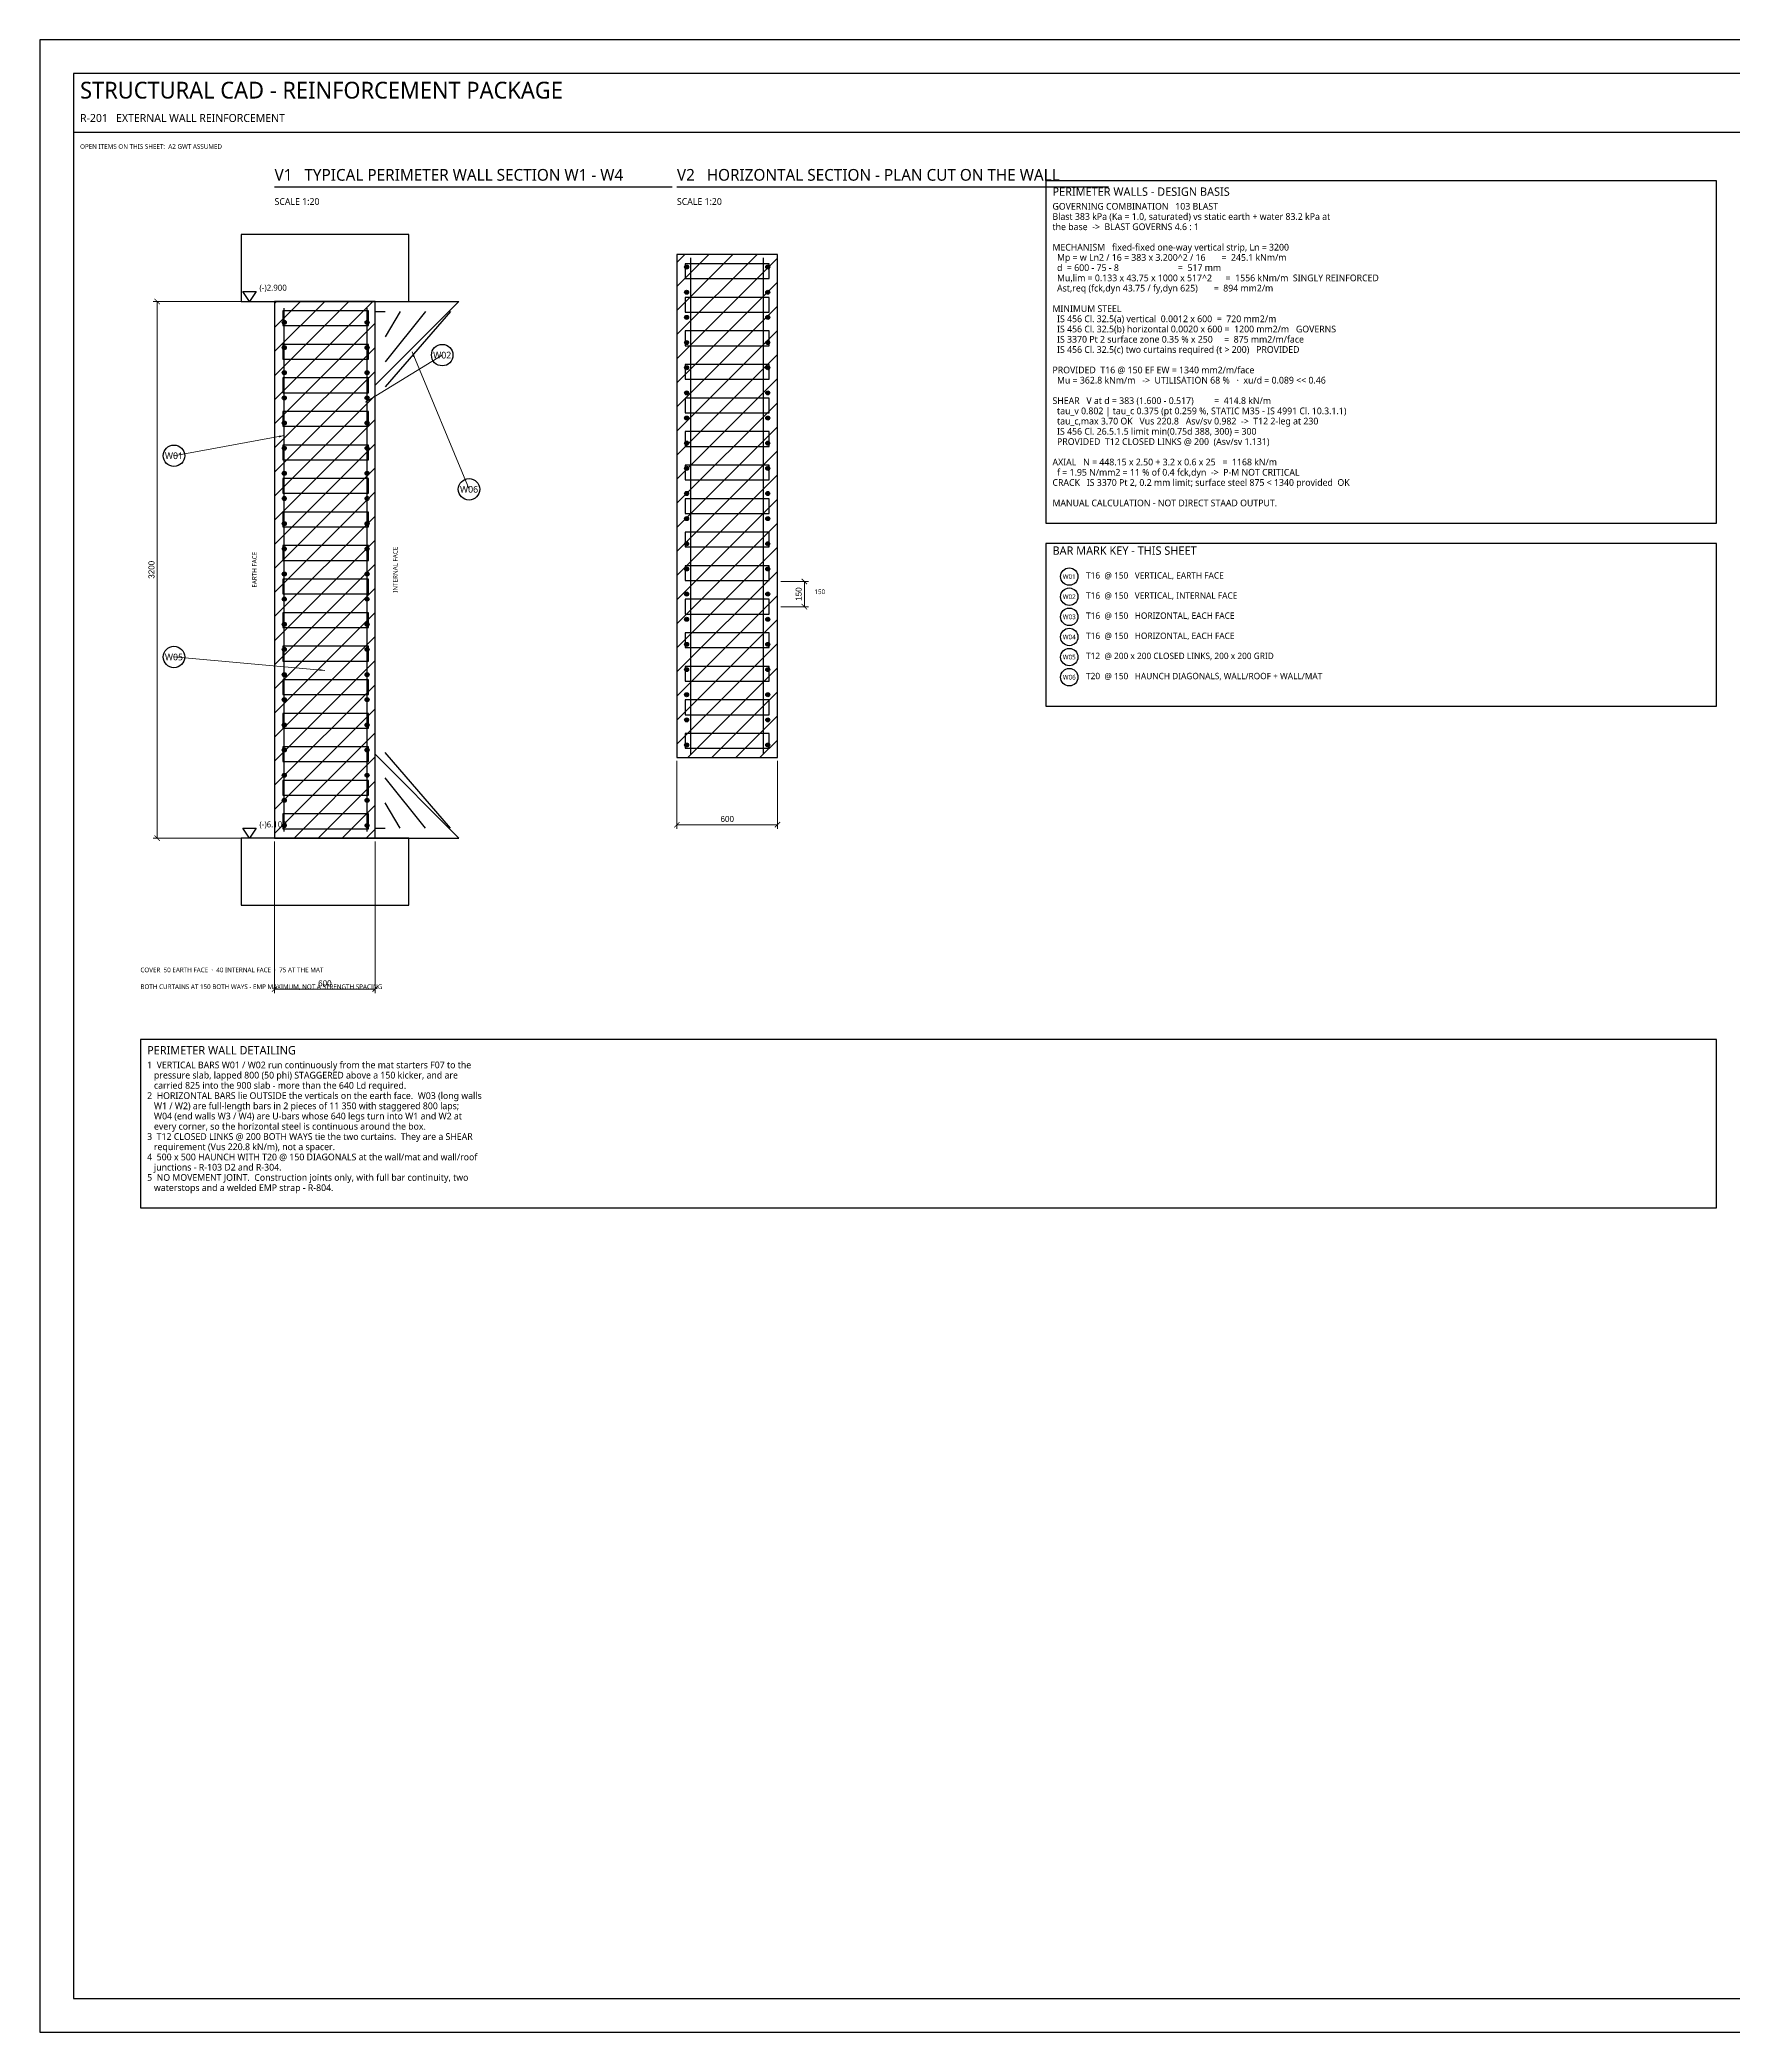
# Model space of a CAD drawing. Header units: millimetres. Extents: x 0 to 841, y 0 to 594.
# Drawn here: x 0 to 505, y 0 to 594 of the extents above; entities that cross this region are included whole.
import ezdxf
from ezdxf.enums import TextEntityAlignment as Align

# ---------------------------------------------------------------- set-up
doc = ezdxf.new("R2010")
doc.units = ezdxf.units.MM
for name, color, linetype in [('S-BLAST', 1, 'Continuous'), ('S-CALLOUT', 2, 'Continuous'), ('S-CONCRETE', 7, 'Continuous'), ('S-CONCRETE-THIN', 7, 'Continuous'), ('S-DIM', 4, 'Continuous'), ('S-HATCH', 8, 'Continuous'), ('S-LEVEL', 4, 'Continuous'), ('S-NOTE', 7, 'Continuous'), ('S-REBAR-MAIN', 1, 'Continuous'), ('S-REBAR-SEC', 4, 'Continuous'), ('S-REBAR-STIRRUP', 6, 'Continuous'), ('S-TEXT', 7, 'Continuous'), ('S-TITLE', 7, 'Continuous')]:
    doc.layers.add(name, color=color, linetype=linetype)
doc.styles.add('OpenSans', font='OpenSans-Regular.ttf')
doc.dimstyles.new('SC-DIM', dxfattribs={"dimtxt": 1.8, "dimasz": 1.6, "dimexe": 1.2, "dimexo": 1, "dimgap": 0.8, "dimtad": 1, "dimdec": 0, "dimblk": 'ARCHTICK', "dimcen": 2.5, "dimclrd": 4, "dimclre": 4, "dimclrt": 4, "dimazin": 3, "dimtfac": 1, "dimtmove": 0, "dimatfit": 3, "dimlwd": 13, "dimlwe": 13})

# ---------------------------------------------------------------- blocks, each defined once
blk = doc.blocks.new('_ARCHTICK')
at = {"color": 0, "linetype": 'BYBLOCK', "const_width": 0.15}
blk.add_lwpolyline([(-0.5, -0.5), (0.5, 0.5)], dxfattribs=at)
blk = doc.blocks.new('LEVELMK')
at = {"layer": 'S-LEVEL'}
blk.add_lwpolyline([(0, 0), (-2, 3), (2, 3), (0, 0)], close=True, dxfattribs=at)
blk = doc.blocks.new('BARMARK')
at = {"layer": 'S-CALLOUT'}
blk.add_circle((0, 0), 3.2, dxfattribs=at)

msp = doc.modelspace()

# ---------------------------------------------------------------- hatches: boundary and pattern name
at = {"layer": 'S-HATCH'}
h = msp.add_hatch(dxfattribs=at)
h.set_pattern_fill('ANSI31', scale=1.6)
h.paths.add_polyline_path([(190, 380), (220, 380), (220, 530), (190, 530)])
h = msp.add_hatch(dxfattribs=at)
h.set_pattern_fill('ANSI31', scale=1.6)
h.paths.add_polyline_path([(70, 356), (100, 356), (100, 516), (70, 516)])
at = {"layer": 'S-REBAR-MAIN'}
for points in [[(193.5, 526.25), (193.454, 526.48), (193.324, 526.674), (193.13, 526.804), (192.9, 526.85), (192.67, 526.804), (192.476, 526.674), (192.346, 526.48), (192.3, 526.25), (192.346, 526.02), (192.476, 525.826), (192.67, 525.696), (192.9, 525.65), (193.13, 525.696), (193.324, 525.826), (193.454, 526.02)], [(217.7, 526.25), (217.654, 526.48), (217.524, 526.674), (217.33, 526.804), (217.1, 526.85), (216.87, 526.804), (216.676, 526.674), (216.546, 526.48), (216.5, 526.25), (216.546, 526.02), (216.676, 525.826), (216.87, 525.696), (217.1, 525.65), (217.33, 525.696), (217.524, 525.826), (217.654, 526.02)], [(193.5, 518.75), (193.454, 518.98), (193.324, 519.174), (193.13, 519.304), (192.9, 519.35), (192.67, 519.304), (192.476, 519.174), (192.346, 518.98), (192.3, 518.75), (192.346, 518.52), (192.476, 518.326), (192.67, 518.196), (192.9, 518.15), (193.13, 518.196), (193.324, 518.326), (193.454, 518.52)], [(217.7, 518.75), (217.654, 518.98), (217.524, 519.174), (217.33, 519.304), (217.1, 519.35), (216.87, 519.304), (216.676, 519.174), (216.546, 518.98), (216.5, 518.75), (216.546, 518.52), (216.676, 518.326), (216.87, 518.196), (217.1, 518.15), (217.33, 518.196), (217.524, 518.326), (217.654, 518.52)], [(193.5, 511.25), (193.454, 511.48), (193.324, 511.674), (193.13, 511.804), (192.9, 511.85), (192.67, 511.804), (192.476, 511.674), (192.346, 511.48), (192.3, 511.25), (192.346, 511.02), (192.476, 510.826), (192.67, 510.696), (192.9, 510.65), (193.13, 510.696), (193.324, 510.826), (193.454, 511.02)], [(217.7, 511.25), (217.654, 511.48), (217.524, 511.674), (217.33, 511.804), (217.1, 511.85), (216.87, 511.804), (216.676, 511.674), (216.546, 511.48), (216.5, 511.25), (216.546, 511.02), (216.676, 510.826), (216.87, 510.696), (217.1, 510.65), (217.33, 510.696), (217.524, 510.826), (217.654, 511.02)], [(73.5, 509.75), (73.454, 509.98), (73.324, 510.174), (73.13, 510.304), (72.9, 510.35), (72.67, 510.304), (72.476, 510.174), (72.346, 509.98), (72.3, 509.75), (72.346, 509.52), (72.476, 509.326), (72.67, 509.196), (72.9, 509.15), (73.13, 509.196), (73.324, 509.326), (73.454, 509.52)], [(98.2, 509.75), (98.154, 509.98), (98.024, 510.174), (97.83, 510.304), (97.6, 510.35), (97.37, 510.304), (97.176, 510.174), (97.046, 509.98), (97, 509.75), (97.046, 509.52), (97.176, 509.326), (97.37, 509.196), (97.6, 509.15), (97.83, 509.196), (98.024, 509.326), (98.154, 509.52)], [(73.5, 502.25), (73.454, 502.48), (73.324, 502.674), (73.13, 502.804), (72.9, 502.85), (72.67, 502.804), (72.476, 502.674), (72.346, 502.48), (72.3, 502.25), (72.346, 502.02), (72.476, 501.826), (72.67, 501.696), (72.9, 501.65), (73.13, 501.696), (73.324, 501.826), (73.454, 502.02)], [(98.2, 502.25), (98.154, 502.48), (98.024, 502.674), (97.83, 502.804), (97.6, 502.85), (97.37, 502.804), (97.176, 502.674), (97.046, 502.48), (97, 502.25), (97.046, 502.02), (97.176, 501.826), (97.37, 501.696), (97.6, 501.65), (97.83, 501.696), (98.024, 501.826), (98.154, 502.02)], [(193.5, 503.75), (193.454, 503.98), (193.324, 504.174), (193.13, 504.304), (192.9, 504.35), (192.67, 504.304), (192.476, 504.174), (192.346, 503.98), (192.3, 503.75), (192.346, 503.52), (192.476, 503.326), (192.67, 503.196), (192.9, 503.15), (193.13, 503.196), (193.324, 503.326), (193.454, 503.52)], [(217.7, 503.75), (217.654, 503.98), (217.524, 504.174), (217.33, 504.304), (217.1, 504.35), (216.87, 504.304), (216.676, 504.174), (216.546, 503.98), (216.5, 503.75), (216.546, 503.52), (216.676, 503.326), (216.87, 503.196), (217.1, 503.15), (217.33, 503.196), (217.524, 503.326), (217.654, 503.52)], [(73.5, 494.75), (73.454, 494.98), (73.324, 495.174), (73.13, 495.304), (72.9, 495.35), (72.67, 495.304), (72.476, 495.174), (72.346, 494.98), (72.3, 494.75), (72.346, 494.52), (72.476, 494.326), (72.67, 494.196), (72.9, 494.15), (73.13, 494.196), (73.324, 494.326), (73.454, 494.52)], [(98.2, 494.75), (98.154, 494.98), (98.024, 495.174), (97.83, 495.304), (97.6, 495.35), (97.37, 495.304), (97.176, 495.174), (97.046, 494.98), (97, 494.75), (97.046, 494.52), (97.176, 494.326), (97.37, 494.196), (97.6, 494.15), (97.83, 494.196), (98.024, 494.326), (98.154, 494.52)], [(193.5, 496.25), (193.454, 496.48), (193.324, 496.674), (193.13, 496.804), (192.9, 496.85), (192.67, 496.804), (192.476, 496.674), (192.346, 496.48), (192.3, 496.25), (192.346, 496.02), (192.476, 495.826), (192.67, 495.696), (192.9, 495.65), (193.13, 495.696), (193.324, 495.826), (193.454, 496.02)], [(217.7, 496.25), (217.654, 496.48), (217.524, 496.674), (217.33, 496.804), (217.1, 496.85), (216.87, 496.804), (216.676, 496.674), (216.546, 496.48), (216.5, 496.25), (216.546, 496.02), (216.676, 495.826), (216.87, 495.696), (217.1, 495.65), (217.33, 495.696), (217.524, 495.826), (217.654, 496.02)], [(73.5, 487.25), (73.454, 487.48), (73.324, 487.674), (73.13, 487.804), (72.9, 487.85), (72.67, 487.804), (72.476, 487.674), (72.346, 487.48), (72.3, 487.25), (72.346, 487.02), (72.476, 486.826), (72.67, 486.696), (72.9, 486.65), (73.13, 486.696), (73.324, 486.826), (73.454, 487.02)], [(98.2, 487.25), (98.154, 487.48), (98.024, 487.674), (97.83, 487.804), (97.6, 487.85), (97.37, 487.804), (97.176, 487.674), (97.046, 487.48), (97, 487.25), (97.046, 487.02), (97.176, 486.826), (97.37, 486.696), (97.6, 486.65), (97.83, 486.696), (98.024, 486.826), (98.154, 487.02)], [(193.5, 488.75), (193.454, 488.98), (193.324, 489.174), (193.13, 489.304), (192.9, 489.35), (192.67, 489.304), (192.476, 489.174), (192.346, 488.98), (192.3, 488.75), (192.346, 488.52), (192.476, 488.326), (192.67, 488.196), (192.9, 488.15), (193.13, 488.196), (193.324, 488.326), (193.454, 488.52)], [(217.7, 488.75), (217.654, 488.98), (217.524, 489.174), (217.33, 489.304), (217.1, 489.35), (216.87, 489.304), (216.676, 489.174), (216.546, 488.98), (216.5, 488.75), (216.546, 488.52), (216.676, 488.326), (216.87, 488.196), (217.1, 488.15), (217.33, 488.196), (217.524, 488.326), (217.654, 488.52)], [(193.5, 481.25), (193.454, 481.48), (193.324, 481.674), (193.13, 481.804), (192.9, 481.85), (192.67, 481.804), (192.476, 481.674), (192.346, 481.48), (192.3, 481.25), (192.346, 481.02), (192.476, 480.826), (192.67, 480.696), (192.9, 480.65), (193.13, 480.696), (193.324, 480.826), (193.454, 481.02)], [(217.7, 481.25), (217.654, 481.48), (217.524, 481.674), (217.33, 481.804), (217.1, 481.85), (216.87, 481.804), (216.676, 481.674), (216.546, 481.48), (216.5, 481.25), (216.546, 481.02), (216.676, 480.826), (216.87, 480.696), (217.1, 480.65), (217.33, 480.696), (217.524, 480.826), (217.654, 481.02)], [(73.5, 479.75), (73.454, 479.98), (73.324, 480.174), (73.13, 480.304), (72.9, 480.35), (72.67, 480.304), (72.476, 480.174), (72.346, 479.98), (72.3, 479.75), (72.346, 479.52), (72.476, 479.326), (72.67, 479.196), (72.9, 479.15), (73.13, 479.196), (73.324, 479.326), (73.454, 479.52)], [(98.2, 479.75), (98.154, 479.98), (98.024, 480.174), (97.83, 480.304), (97.6, 480.35), (97.37, 480.304), (97.176, 480.174), (97.046, 479.98), (97, 479.75), (97.046, 479.52), (97.176, 479.326), (97.37, 479.196), (97.6, 479.15), (97.83, 479.196), (98.024, 479.326), (98.154, 479.52)], [(73.5, 472.25), (73.454, 472.48), (73.324, 472.674), (73.13, 472.804), (72.9, 472.85), (72.67, 472.804), (72.476, 472.674), (72.346, 472.48), (72.3, 472.25), (72.346, 472.02), (72.476, 471.826), (72.67, 471.696), (72.9, 471.65), (73.13, 471.696), (73.324, 471.826), (73.454, 472.02)], [(98.2, 472.25), (98.154, 472.48), (98.024, 472.674), (97.83, 472.804), (97.6, 472.85), (97.37, 472.804), (97.176, 472.674), (97.046, 472.48), (97, 472.25), (97.046, 472.02), (97.176, 471.826), (97.37, 471.696), (97.6, 471.65), (97.83, 471.696), (98.024, 471.826), (98.154, 472.02)], [(193.5, 473.75), (193.454, 473.98), (193.324, 474.174), (193.13, 474.304), (192.9, 474.35), (192.67, 474.304), (192.476, 474.174), (192.346, 473.98), (192.3, 473.75), (192.346, 473.52), (192.476, 473.326), (192.67, 473.196), (192.9, 473.15), (193.13, 473.196), (193.324, 473.326), (193.454, 473.52)], [(217.7, 473.75), (217.654, 473.98), (217.524, 474.174), (217.33, 474.304), (217.1, 474.35), (216.87, 474.304), (216.676, 474.174), (216.546, 473.98), (216.5, 473.75), (216.546, 473.52), (216.676, 473.326), (216.87, 473.196), (217.1, 473.15), (217.33, 473.196), (217.524, 473.326), (217.654, 473.52)], [(73.5, 464.75), (73.454, 464.98), (73.324, 465.174), (73.13, 465.304), (72.9, 465.35), (72.67, 465.304), (72.476, 465.174), (72.346, 464.98), (72.3, 464.75), (72.346, 464.52), (72.476, 464.326), (72.67, 464.196), (72.9, 464.15), (73.13, 464.196), (73.324, 464.326), (73.454, 464.52)], [(98.2, 464.75), (98.154, 464.98), (98.024, 465.174), (97.83, 465.304), (97.6, 465.35), (97.37, 465.304), (97.176, 465.174), (97.046, 464.98), (97, 464.75), (97.046, 464.52), (97.176, 464.326), (97.37, 464.196), (97.6, 464.15), (97.83, 464.196), (98.024, 464.326), (98.154, 464.52)], [(193.5, 466.25), (193.454, 466.48), (193.324, 466.674), (193.13, 466.804), (192.9, 466.85), (192.67, 466.804), (192.476, 466.674), (192.346, 466.48), (192.3, 466.25), (192.346, 466.02), (192.476, 465.826), (192.67, 465.696), (192.9, 465.65), (193.13, 465.696), (193.324, 465.826), (193.454, 466.02)], [(217.7, 466.25), (217.654, 466.48), (217.524, 466.674), (217.33, 466.804), (217.1, 466.85), (216.87, 466.804), (216.676, 466.674), (216.546, 466.48), (216.5, 466.25), (216.546, 466.02), (216.676, 465.826), (216.87, 465.696), (217.1, 465.65), (217.33, 465.696), (217.524, 465.826), (217.654, 466.02)], [(73.5, 457.25), (73.454, 457.48), (73.324, 457.674), (73.13, 457.804), (72.9, 457.85), (72.67, 457.804), (72.476, 457.674), (72.346, 457.48), (72.3, 457.25), (72.346, 457.02), (72.476, 456.826), (72.67, 456.696), (72.9, 456.65), (73.13, 456.696), (73.324, 456.826), (73.454, 457.02)], [(98.2, 457.25), (98.154, 457.48), (98.024, 457.674), (97.83, 457.804), (97.6, 457.85), (97.37, 457.804), (97.176, 457.674), (97.046, 457.48), (97, 457.25), (97.046, 457.02), (97.176, 456.826), (97.37, 456.696), (97.6, 456.65), (97.83, 456.696), (98.024, 456.826), (98.154, 457.02)], [(193.5, 458.75), (193.454, 458.98), (193.324, 459.174), (193.13, 459.304), (192.9, 459.35), (192.67, 459.304), (192.476, 459.174), (192.346, 458.98), (192.3, 458.75), (192.346, 458.52), (192.476, 458.326), (192.67, 458.196), (192.9, 458.15), (193.13, 458.196), (193.324, 458.326), (193.454, 458.52)], [(217.7, 458.75), (217.654, 458.98), (217.524, 459.174), (217.33, 459.304), (217.1, 459.35), (216.87, 459.304), (216.676, 459.174), (216.546, 458.98), (216.5, 458.75), (216.546, 458.52), (216.676, 458.326), (216.87, 458.196), (217.1, 458.15), (217.33, 458.196), (217.524, 458.326), (217.654, 458.52)], [(193.5, 451.25), (193.454, 451.48), (193.324, 451.674), (193.13, 451.804), (192.9, 451.85), (192.67, 451.804), (192.476, 451.674), (192.346, 451.48), (192.3, 451.25), (192.346, 451.02), (192.476, 450.826), (192.67, 450.696), (192.9, 450.65), (193.13, 450.696), (193.324, 450.826), (193.454, 451.02)], [(217.7, 451.25), (217.654, 451.48), (217.524, 451.674), (217.33, 451.804), (217.1, 451.85), (216.87, 451.804), (216.676, 451.674), (216.546, 451.48), (216.5, 451.25), (216.546, 451.02), (216.676, 450.826), (216.87, 450.696), (217.1, 450.65), (217.33, 450.696), (217.524, 450.826), (217.654, 451.02)], [(73.5, 449.75), (73.454, 449.98), (73.324, 450.174), (73.13, 450.304), (72.9, 450.35), (72.67, 450.304), (72.476, 450.174), (72.346, 449.98), (72.3, 449.75), (72.346, 449.52), (72.476, 449.326), (72.67, 449.196), (72.9, 449.15), (73.13, 449.196), (73.324, 449.326), (73.454, 449.52)], [(98.2, 449.75), (98.154, 449.98), (98.024, 450.174), (97.83, 450.304), (97.6, 450.35), (97.37, 450.304), (97.176, 450.174), (97.046, 449.98), (97, 449.75), (97.046, 449.52), (97.176, 449.326), (97.37, 449.196), (97.6, 449.15), (97.83, 449.196), (98.024, 449.326), (98.154, 449.52)], [(73.5, 442.25), (73.454, 442.48), (73.324, 442.674), (73.13, 442.804), (72.9, 442.85), (72.67, 442.804), (72.476, 442.674), (72.346, 442.48), (72.3, 442.25), (72.346, 442.02), (72.476, 441.826), (72.67, 441.696), (72.9, 441.65), (73.13, 441.696), (73.324, 441.826), (73.454, 442.02)], [(98.2, 442.25), (98.154, 442.48), (98.024, 442.674), (97.83, 442.804), (97.6, 442.85), (97.37, 442.804), (97.176, 442.674), (97.046, 442.48), (97, 442.25), (97.046, 442.02), (97.176, 441.826), (97.37, 441.696), (97.6, 441.65), (97.83, 441.696), (98.024, 441.826), (98.154, 442.02)], [(193.5, 443.75), (193.454, 443.98), (193.324, 444.174), (193.13, 444.304), (192.9, 444.35), (192.67, 444.304), (192.476, 444.174), (192.346, 443.98), (192.3, 443.75), (192.346, 443.52), (192.476, 443.326), (192.67, 443.196), (192.9, 443.15), (193.13, 443.196), (193.324, 443.326), (193.454, 443.52)], [(217.7, 443.75), (217.654, 443.98), (217.524, 444.174), (217.33, 444.304), (217.1, 444.35), (216.87, 444.304), (216.676, 444.174), (216.546, 443.98), (216.5, 443.75), (216.546, 443.52), (216.676, 443.326), (216.87, 443.196), (217.1, 443.15), (217.33, 443.196), (217.524, 443.326), (217.654, 443.52)], [(73.5, 434.75), (73.454, 434.98), (73.324, 435.174), (73.13, 435.304), (72.9, 435.35), (72.67, 435.304), (72.476, 435.174), (72.346, 434.98), (72.3, 434.75), (72.346, 434.52), (72.476, 434.326), (72.67, 434.196), (72.9, 434.15), (73.13, 434.196), (73.324, 434.326), (73.454, 434.52)], [(98.2, 434.75), (98.154, 434.98), (98.024, 435.174), (97.83, 435.304), (97.6, 435.35), (97.37, 435.304), (97.176, 435.174), (97.046, 434.98), (97, 434.75), (97.046, 434.52), (97.176, 434.326), (97.37, 434.196), (97.6, 434.15), (97.83, 434.196), (98.024, 434.326), (98.154, 434.52)], [(193.5, 436.25), (193.454, 436.48), (193.324, 436.674), (193.13, 436.804), (192.9, 436.85), (192.67, 436.804), (192.476, 436.674), (192.346, 436.48), (192.3, 436.25), (192.346, 436.02), (192.476, 435.826), (192.67, 435.696), (192.9, 435.65), (193.13, 435.696), (193.324, 435.826), (193.454, 436.02)], [(217.7, 436.25), (217.654, 436.48), (217.524, 436.674), (217.33, 436.804), (217.1, 436.85), (216.87, 436.804), (216.676, 436.674), (216.546, 436.48), (216.5, 436.25), (216.546, 436.02), (216.676, 435.826), (216.87, 435.696), (217.1, 435.65), (217.33, 435.696), (217.524, 435.826), (217.654, 436.02)], [(73.5, 427.25), (73.454, 427.48), (73.324, 427.674), (73.13, 427.804), (72.9, 427.85), (72.67, 427.804), (72.476, 427.674), (72.346, 427.48), (72.3, 427.25), (72.346, 427.02), (72.476, 426.826), (72.67, 426.696), (72.9, 426.65), (73.13, 426.696), (73.324, 426.826), (73.454, 427.02)], [(98.2, 427.25), (98.154, 427.48), (98.024, 427.674), (97.83, 427.804), (97.6, 427.85), (97.37, 427.804), (97.176, 427.674), (97.046, 427.48), (97, 427.25), (97.046, 427.02), (97.176, 426.826), (97.37, 426.696), (97.6, 426.65), (97.83, 426.696), (98.024, 426.826), (98.154, 427.02)], [(193.5, 428.75), (193.454, 428.98), (193.324, 429.174), (193.13, 429.304), (192.9, 429.35), (192.67, 429.304), (192.476, 429.174), (192.346, 428.98), (192.3, 428.75), (192.346, 428.52), (192.476, 428.326), (192.67, 428.196), (192.9, 428.15), (193.13, 428.196), (193.324, 428.326), (193.454, 428.52)], [(217.7, 428.75), (217.654, 428.98), (217.524, 429.174), (217.33, 429.304), (217.1, 429.35), (216.87, 429.304), (216.676, 429.174), (216.546, 428.98), (216.5, 428.75), (216.546, 428.52), (216.676, 428.326), (216.87, 428.196), (217.1, 428.15), (217.33, 428.196), (217.524, 428.326), (217.654, 428.52)], [(193.5, 421.25), (193.454, 421.48), (193.324, 421.674), (193.13, 421.804), (192.9, 421.85), (192.67, 421.804), (192.476, 421.674), (192.346, 421.48), (192.3, 421.25), (192.346, 421.02), (192.476, 420.826), (192.67, 420.696), (192.9, 420.65), (193.13, 420.696), (193.324, 420.826), (193.454, 421.02)], [(217.7, 421.25), (217.654, 421.48), (217.524, 421.674), (217.33, 421.804), (217.1, 421.85), (216.87, 421.804), (216.676, 421.674), (216.546, 421.48), (216.5, 421.25), (216.546, 421.02), (216.676, 420.826), (216.87, 420.696), (217.1, 420.65), (217.33, 420.696), (217.524, 420.826), (217.654, 421.02)], [(73.5, 419.75), (73.454, 419.98), (73.324, 420.174), (73.13, 420.304), (72.9, 420.35), (72.67, 420.304), (72.476, 420.174), (72.346, 419.98), (72.3, 419.75), (72.346, 419.52), (72.476, 419.326), (72.67, 419.196), (72.9, 419.15), (73.13, 419.196), (73.324, 419.326), (73.454, 419.52)], [(98.2, 419.75), (98.154, 419.98), (98.024, 420.174), (97.83, 420.304), (97.6, 420.35), (97.37, 420.304), (97.176, 420.174), (97.046, 419.98), (97, 419.75), (97.046, 419.52), (97.176, 419.326), (97.37, 419.196), (97.6, 419.15), (97.83, 419.196), (98.024, 419.326), (98.154, 419.52)], [(73.5, 412.25), (73.454, 412.48), (73.324, 412.674), (73.13, 412.804), (72.9, 412.85), (72.67, 412.804), (72.476, 412.674), (72.346, 412.48), (72.3, 412.25), (72.346, 412.02), (72.476, 411.826), (72.67, 411.696), (72.9, 411.65), (73.13, 411.696), (73.324, 411.826), (73.454, 412.02)], [(98.2, 412.25), (98.154, 412.48), (98.024, 412.674), (97.83, 412.804), (97.6, 412.85), (97.37, 412.804), (97.176, 412.674), (97.046, 412.48), (97, 412.25), (97.046, 412.02), (97.176, 411.826), (97.37, 411.696), (97.6, 411.65), (97.83, 411.696), (98.024, 411.826), (98.154, 412.02)], [(193.5, 413.75), (193.454, 413.98), (193.324, 414.174), (193.13, 414.304), (192.9, 414.35), (192.67, 414.304), (192.476, 414.174), (192.346, 413.98), (192.3, 413.75), (192.346, 413.52), (192.476, 413.326), (192.67, 413.196), (192.9, 413.15), (193.13, 413.196), (193.324, 413.326), (193.454, 413.52)], [(217.7, 413.75), (217.654, 413.98), (217.524, 414.174), (217.33, 414.304), (217.1, 414.35), (216.87, 414.304), (216.676, 414.174), (216.546, 413.98), (216.5, 413.75), (216.546, 413.52), (216.676, 413.326), (216.87, 413.196), (217.1, 413.15), (217.33, 413.196), (217.524, 413.326), (217.654, 413.52)], [(73.5, 404.75), (73.454, 404.98), (73.324, 405.174), (73.13, 405.304), (72.9, 405.35), (72.67, 405.304), (72.476, 405.174), (72.346, 404.98), (72.3, 404.75), (72.346, 404.52), (72.476, 404.326), (72.67, 404.196), (72.9, 404.15), (73.13, 404.196), (73.324, 404.326), (73.454, 404.52)], [(98.2, 404.75), (98.154, 404.98), (98.024, 405.174), (97.83, 405.304), (97.6, 405.35), (97.37, 405.304), (97.176, 405.174), (97.046, 404.98), (97, 404.75), (97.046, 404.52), (97.176, 404.326), (97.37, 404.196), (97.6, 404.15), (97.83, 404.196), (98.024, 404.326), (98.154, 404.52)], [(193.5, 406.25), (193.454, 406.48), (193.324, 406.674), (193.13, 406.804), (192.9, 406.85), (192.67, 406.804), (192.476, 406.674), (192.346, 406.48), (192.3, 406.25), (192.346, 406.02), (192.476, 405.826), (192.67, 405.696), (192.9, 405.65), (193.13, 405.696), (193.324, 405.826), (193.454, 406.02)], [(217.7, 406.25), (217.654, 406.48), (217.524, 406.674), (217.33, 406.804), (217.1, 406.85), (216.87, 406.804), (216.676, 406.674), (216.546, 406.48), (216.5, 406.25), (216.546, 406.02), (216.676, 405.826), (216.87, 405.696), (217.1, 405.65), (217.33, 405.696), (217.524, 405.826), (217.654, 406.02)], [(193.5, 398.75), (193.454, 398.98), (193.324, 399.174), (193.13, 399.304), (192.9, 399.35), (192.67, 399.304), (192.476, 399.174), (192.346, 398.98), (192.3, 398.75), (192.346, 398.52), (192.476, 398.326), (192.67, 398.196), (192.9, 398.15), (193.13, 398.196), (193.324, 398.326), (193.454, 398.52)], [(217.7, 398.75), (217.654, 398.98), (217.524, 399.174), (217.33, 399.304), (217.1, 399.35), (216.87, 399.304), (216.676, 399.174), (216.546, 398.98), (216.5, 398.75), (216.546, 398.52), (216.676, 398.326), (216.87, 398.196), (217.1, 398.15), (217.33, 398.196), (217.524, 398.326), (217.654, 398.52)], [(73.5, 397.25), (73.454, 397.48), (73.324, 397.674), (73.13, 397.804), (72.9, 397.85), (72.67, 397.804), (72.476, 397.674), (72.346, 397.48), (72.3, 397.25), (72.346, 397.02), (72.476, 396.826), (72.67, 396.696), (72.9, 396.65), (73.13, 396.696), (73.324, 396.826), (73.454, 397.02)], [(98.2, 397.25), (98.154, 397.48), (98.024, 397.674), (97.83, 397.804), (97.6, 397.85), (97.37, 397.804), (97.176, 397.674), (97.046, 397.48), (97, 397.25), (97.046, 397.02), (97.176, 396.826), (97.37, 396.696), (97.6, 396.65), (97.83, 396.696), (98.024, 396.826), (98.154, 397.02)], [(73.5, 389.75), (73.454, 389.98), (73.324, 390.174), (73.13, 390.304), (72.9, 390.35), (72.67, 390.304), (72.476, 390.174), (72.346, 389.98), (72.3, 389.75), (72.346, 389.52), (72.476, 389.326), (72.67, 389.196), (72.9, 389.15), (73.13, 389.196), (73.324, 389.326), (73.454, 389.52)], [(98.2, 389.75), (98.154, 389.98), (98.024, 390.174), (97.83, 390.304), (97.6, 390.35), (97.37, 390.304), (97.176, 390.174), (97.046, 389.98), (97, 389.75), (97.046, 389.52), (97.176, 389.326), (97.37, 389.196), (97.6, 389.15), (97.83, 389.196), (98.024, 389.326), (98.154, 389.52)], [(193.5, 391.25), (193.454, 391.48), (193.324, 391.674), (193.13, 391.804), (192.9, 391.85), (192.67, 391.804), (192.476, 391.674), (192.346, 391.48), (192.3, 391.25), (192.346, 391.02), (192.476, 390.826), (192.67, 390.696), (192.9, 390.65), (193.13, 390.696), (193.324, 390.826), (193.454, 391.02)], [(217.7, 391.25), (217.654, 391.48), (217.524, 391.674), (217.33, 391.804), (217.1, 391.85), (216.87, 391.804), (216.676, 391.674), (216.546, 391.48), (216.5, 391.25), (216.546, 391.02), (216.676, 390.826), (216.87, 390.696), (217.1, 390.65), (217.33, 390.696), (217.524, 390.826), (217.654, 391.02)], [(73.5, 382.25), (73.454, 382.48), (73.324, 382.674), (73.13, 382.804), (72.9, 382.85), (72.67, 382.804), (72.476, 382.674), (72.346, 382.48), (72.3, 382.25), (72.346, 382.02), (72.476, 381.826), (72.67, 381.696), (72.9, 381.65), (73.13, 381.696), (73.324, 381.826), (73.454, 382.02)], [(98.2, 382.25), (98.154, 382.48), (98.024, 382.674), (97.83, 382.804), (97.6, 382.85), (97.37, 382.804), (97.176, 382.674), (97.046, 382.48), (97, 382.25), (97.046, 382.02), (97.176, 381.826), (97.37, 381.696), (97.6, 381.65), (97.83, 381.696), (98.024, 381.826), (98.154, 382.02)], [(193.5, 383.75), (193.454, 383.98), (193.324, 384.174), (193.13, 384.304), (192.9, 384.35), (192.67, 384.304), (192.476, 384.174), (192.346, 383.98), (192.3, 383.75), (192.346, 383.52), (192.476, 383.326), (192.67, 383.196), (192.9, 383.15), (193.13, 383.196), (193.324, 383.326), (193.454, 383.52)], [(217.7, 383.75), (217.654, 383.98), (217.524, 384.174), (217.33, 384.304), (217.1, 384.35), (216.87, 384.304), (216.676, 384.174), (216.546, 383.98), (216.5, 383.75), (216.546, 383.52), (216.676, 383.326), (216.87, 383.196), (217.1, 383.15), (217.33, 383.196), (217.524, 383.326), (217.654, 383.52)], [(73.5, 374.75), (73.454, 374.98), (73.324, 375.174), (73.13, 375.304), (72.9, 375.35), (72.67, 375.304), (72.476, 375.174), (72.346, 374.98), (72.3, 374.75), (72.346, 374.52), (72.476, 374.326), (72.67, 374.196), (72.9, 374.15), (73.13, 374.196), (73.324, 374.326), (73.454, 374.52)], [(98.2, 374.75), (98.154, 374.98), (98.024, 375.174), (97.83, 375.304), (97.6, 375.35), (97.37, 375.304), (97.176, 375.174), (97.046, 374.98), (97, 374.75), (97.046, 374.52), (97.176, 374.326), (97.37, 374.196), (97.6, 374.15), (97.83, 374.196), (98.024, 374.326), (98.154, 374.52)], [(73.5, 367.25), (73.454, 367.48), (73.324, 367.674), (73.13, 367.804), (72.9, 367.85), (72.67, 367.804), (72.476, 367.674), (72.346, 367.48), (72.3, 367.25), (72.346, 367.02), (72.476, 366.826), (72.67, 366.696), (72.9, 366.65), (73.13, 366.696), (73.324, 366.826), (73.454, 367.02)], [(98.2, 367.25), (98.154, 367.48), (98.024, 367.674), (97.83, 367.804), (97.6, 367.85), (97.37, 367.804), (97.176, 367.674), (97.046, 367.48), (97, 367.25), (97.046, 367.02), (97.176, 366.826), (97.37, 366.696), (97.6, 366.65), (97.83, 366.696), (98.024, 366.826), (98.154, 367.02)], [(73.5, 359.75), (73.454, 359.98), (73.324, 360.174), (73.13, 360.304), (72.9, 360.35), (72.67, 360.304), (72.476, 360.174), (72.346, 359.98), (72.3, 359.75), (72.346, 359.52), (72.476, 359.326), (72.67, 359.196), (72.9, 359.15), (73.13, 359.196), (73.324, 359.326), (73.454, 359.52)], [(98.2, 359.75), (98.154, 359.98), (98.024, 360.174), (97.83, 360.304), (97.6, 360.35), (97.37, 360.304), (97.176, 360.174), (97.046, 359.98), (97, 359.75), (97.046, 359.52), (97.176, 359.326), (97.37, 359.196), (97.6, 359.15), (97.83, 359.196), (98.024, 359.326), (98.154, 359.52)]]:
    msp.add_hatch(color=1, dxfattribs=at).paths.add_polyline_path(points)

# ---------------------------------------------------------------- linework, layer by layer
at = {"layer": 'S-CALLOUT'}
for centre in [(307, 433.975), (307, 427.975), (307, 421.975), (307, 415.975), (307, 409.975), (307, 403.975)]:
    msp.add_circle(centre, 2.6, dxfattribs=at)
at = {"layer": 'S-CONCRETE'}
for points in [[(190, 380), (220, 380), (220, 530), (190, 530)], [(70, 356), (100, 356), (100, 516), (70, 516)]]:
    msp.add_lwpolyline(points, close=True, dxfattribs=at)
for points in [[(100, 516), (125, 516), (100, 491)], [(100, 356), (125, 356), (100, 381)]]:
    msp.add_lwpolyline(points, dxfattribs=at)
at = {"layer": 'S-CONCRETE-THIN'}
for points in [[(60, 516), (110, 516), (110, 536), (60, 536)], [(60, 336), (110, 336), (110, 356), (60, 356)]]:
    msp.add_lwpolyline(points, close=True, dxfattribs=at)
at = {"layer": 'S-REBAR-MAIN'}
for p, q in [((194.15, 381), (194.15, 529)), ((215.85, 381), (215.85, 529)), ((72.9, 358), (72.9, 514)), ((97.6, 358), (97.6, 514))]:
    msp.add_line(p, q, dxfattribs=at)
for centre in [(192.9, 526.25), (217.1, 526.25), (192.9, 518.75), (217.1, 518.75), (192.9, 511.25), (217.1, 511.25), (72.9, 509.75), (97.6, 509.75), (72.9, 502.25), (97.6, 502.25), (192.9, 503.75), (217.1, 503.75), (72.9, 494.75), (97.6, 494.75), (192.9, 496.25), (217.1, 496.25), (72.9, 487.25), (97.6, 487.25), (192.9, 488.75), (217.1, 488.75), (192.9, 481.25), (217.1, 481.25), (72.9, 479.75), (97.6, 479.75), (72.9, 472.25), (97.6, 472.25), (192.9, 473.75), (217.1, 473.75), (72.9, 464.75), (97.6, 464.75), (192.9, 466.25), (217.1, 466.25), (72.9, 457.25), (97.6, 457.25), (192.9, 458.75), (217.1, 458.75), (192.9, 451.25), (217.1, 451.25), (72.9, 449.75), (97.6, 449.75), (72.9, 442.25), (97.6, 442.25), (192.9, 443.75), (217.1, 443.75), (72.9, 434.75), (97.6, 434.75), (192.9, 436.25), (217.1, 436.25), (72.9, 427.25), (97.6, 427.25), (192.9, 428.75), (217.1, 428.75), (192.9, 421.25), (217.1, 421.25), (72.9, 419.75), (97.6, 419.75), (72.9, 412.25), (97.6, 412.25), (192.9, 413.75), (217.1, 413.75), (72.9, 404.75), (97.6, 404.75), (192.9, 406.25), (217.1, 406.25), (192.9, 398.75), (217.1, 398.75), (72.9, 397.25), (97.6, 397.25), (72.9, 389.75), (97.6, 389.75), (192.9, 391.25), (217.1, 391.25), (72.9, 382.25), (97.6, 382.25), (192.9, 383.75), (217.1, 383.75), (72.9, 374.75), (97.6, 374.75), (72.9, 367.25), (97.6, 367.25), (72.9, 359.75), (97.6, 359.75)]:
    msp.add_circle(centre, 0.6, dxfattribs=at)
at = {"layer": 'S-REBAR-SEC'}
for p, q in [((100, 513), (103, 513)), ((107.5, 513), (103, 505.5)), ((115, 513), (103, 498)), ((122.5, 513), (103, 490.5)), ((122.5, 359), (103, 381.5)), ((115, 359), (103, 374)), ((107.5, 359), (103, 366.5)), ((100, 359), (103, 359))]:
    msp.add_line(p, q, dxfattribs=at)
at = {"layer": 'S-REBAR-STIRRUP'}
for points in [[(192.5, 522.8), (217.5, 522.8), (217.5, 527.2), (192.5, 527.2)], [(192.5, 512.8), (217.5, 512.8), (217.5, 517.2), (192.5, 517.2)], [(72.5, 508.8), (98, 508.8), (98, 513.2), (72.5, 513.2)], [(192.5, 502.8), (217.5, 502.8), (217.5, 507.2), (192.5, 507.2)], [(72.5, 498.8), (98, 498.8), (98, 503.2), (72.5, 503.2)], [(72.5, 488.8), (98, 488.8), (98, 493.2), (72.5, 493.2)], [(192.5, 492.8), (217.5, 492.8), (217.5, 497.2), (192.5, 497.2)], [(192.5, 482.8), (217.5, 482.8), (217.5, 487.2), (192.5, 487.2)], [(72.5, 478.8), (98, 478.8), (98, 483.2), (72.5, 483.2)], [(192.5, 472.8), (217.5, 472.8), (217.5, 477.2), (192.5, 477.2)], [(72.5, 468.8), (98, 468.8), (98, 473.2), (72.5, 473.2)], [(192.5, 462.8), (217.5, 462.8), (217.5, 467.2), (192.5, 467.2)], [(72.5, 458.8), (98, 458.8), (98, 463.2), (72.5, 463.2)], [(72.5, 448.8), (98, 448.8), (98, 453.2), (72.5, 453.2)], [(192.5, 452.8), (217.5, 452.8), (217.5, 457.2), (192.5, 457.2)], [(192.5, 442.8), (217.5, 442.8), (217.5, 447.2), (192.5, 447.2)], [(72.5, 438.8), (98, 438.8), (98, 443.2), (72.5, 443.2)], [(192.5, 432.8), (217.5, 432.8), (217.5, 437.2), (192.5, 437.2)], [(72.5, 428.8), (98, 428.8), (98, 433.2), (72.5, 433.2)], [(72.5, 418.8), (98, 418.8), (98, 423.2), (72.5, 423.2)], [(192.5, 422.8), (217.5, 422.8), (217.5, 427.2), (192.5, 427.2)], [(192.5, 412.8), (217.5, 412.8), (217.5, 417.2), (192.5, 417.2)], [(72.5, 408.8), (98, 408.8), (98, 413.2), (72.5, 413.2)], [(192.5, 402.8), (217.5, 402.8), (217.5, 407.2), (192.5, 407.2)], [(72.5, 398.8), (98, 398.8), (98, 403.2), (72.5, 403.2)], [(72.5, 388.8), (98, 388.8), (98, 393.2), (72.5, 393.2)], [(192.5, 392.8), (217.5, 392.8), (217.5, 397.2), (192.5, 397.2)], [(192.5, 382.8), (217.5, 382.8), (217.5, 387.2), (192.5, 387.2)], [(72.5, 378.8), (98, 378.8), (98, 383.2), (72.5, 383.2)], [(72.5, 368.8), (98, 368.8), (98, 373.2), (72.5, 373.2)], [(72.5, 358.8), (98, 358.8), (98, 363.2), (72.5, 363.2)]]:
    msp.add_lwpolyline(points, close=True, dxfattribs=at)
at = {"layer": 'S-TITLE'}
for p, q in [((10, 566.5), (831, 566.5)), ((70, 550.2), (188.59, 550.2)), ((190, 550.2), (318.75, 550.2))]:
    msp.add_line(p, q, dxfattribs=at)
for points in [[(0, 0), (841, 0), (841, 594), (0, 594)], [(10, 10), (831, 10), (831, 584), (10, 584)], [(300, 449.875), (500, 449.875), (500, 552), (300, 552)], [(300, 395.375), (500, 395.375), (500, 443.875), (300, 443.875)], [(30, 245.725), (500, 245.725), (500, 296), (30, 296)]]:
    msp.add_lwpolyline(points, close=True, dxfattribs=at)

# ---------------------------------------------------------------- block references
at = {"layer": 'S-CALLOUT'}
for p in [(120, 500), (40, 470), (128, 460), (40, 410)]:
    msp.add_blockref('BARMARK', p, dxfattribs=at)
at = {"layer": 'S-LEVEL'}
for p in [(62.5, 516), (62.5, 356)]:
    msp.add_blockref('LEVELMK', p, dxfattribs=at)

# ---------------------------------------------------------------- texts
at = {"layer": 'S-BLAST', "style": 'OpenSans'}
for s, p in [('OPEN ITEMS ON THIS SHEET:  A2 GWT ASSUMED', (12, 561.5)), ('BOTH CURTAINS AT 150 BOTH WAYS - EMP MAXIMUM, NOT A STRENGTH SPACING', (30, 311))]:
    msp.add_text(s, height=1.4, dxfattribs=at).set_placement(p)
at = {"layer": 'S-CALLOUT', "style": 'OpenSans'}
for s, height, p in [('W02', 2, (120, 500)), ('W01', 2, (40, 470)), ('W06', 2, (128, 460)), ('W01', 1.4, (307, 433.975)), ('W02', 1.4, (307, 427.975)), ('W03', 1.4, (307, 421.975)), ('W04', 1.4, (307, 415.975)), ('W05', 2, (40, 410)), ('W05', 1.4, (307, 409.975)), ('W06', 1.4, (307, 403.975))]:
    msp.add_text(s, height=height, dxfattribs=at).set_placement(p, align=Align.MIDDLE_CENTER)
at = {"layer": 'S-LEVEL', "style": 'OpenSans'}
for s, p in [('(-)2.900', (65.5, 519.2)), ('(-)6.100', (65.5, 359.2))]:
    msp.add_text(s, height=1.8, dxfattribs=at).set_placement(p)
at = {"layer": 'S-NOTE', "style": 'OpenSans'}
for s, height, p in [('GOVERNING COMBINATION   103 BLAST', 2, (302, 543.375)), ('Blast 383 kPa (Ka = 1.0, saturated) vs static earth + water 83.2 kPa at', 2, (302, 540.325)), ('the base  ->  BLAST GOVERNS 4.6 : 1', 2, (302, 537.275)), ('MECHANISM   fixed-fixed one-way vertical strip, Ln = 3200', 2, (302, 531.175)), ('  Mp = w Ln2 / 16 = 383 x 3.200^2 / 16       =  245.1 kNm/m', 2, (302, 528.125)), ('  d  = 600 - 75 - 8                          =  517 mm', 2, (302, 525.075)), ('  Mu,lim = 0.133 x 43.75 x 1000 x 517^2      =  1556 kNm/m  SINGLY REINFORCED', 2, (302, 522.025)), ('  Ast,req (fck,dyn 43.75 / fy,dyn 625)       =  894 mm2/m', 2, (302, 518.975)), ('MINIMUM STEEL', 2, (302, 512.875)), ('  IS 456 Cl. 32.5(a) vertical  0.0012 x 600  =  720 mm2/m', 2, (302, 509.825)), ('  IS 456 Cl. 32.5(b) horizontal 0.0020 x 600 =  1200 mm2/m   GOVERNS', 2, (302, 506.775)), ('  IS 3370 Pt 2 surface zone 0.35 % x 250     =  875 mm2/m/face', 2, (302, 503.725)), ('  IS 456 Cl. 32.5(c) two curtains required (t > 200)   PROVIDED', 2, (302, 500.675)), ('PROVIDED  T16 @ 150 EF EW = 1340 mm2/m/face', 2, (302, 494.575)), ('  Mu = 362.8 kNm/m   ->  UTILISATION 68 %   ·  xu/d = 0.089 << 0.46', 2, (302, 491.525)), ('SHEAR   V at d = 383 (1.600 - 0.517)         =  414.8 kN/m', 2, (302, 485.425)), ('  tau_v 0.802 | tau_c 0.375 (pt 0.259 %, STATIC M35 - IS 4991 Cl. 10.3.1.1)', 2, (302, 482.375)), ('  tau_c,max 3.70 OK   Vus 220.8   Asv/sv 0.982  ->  T12 2-leg at 230', 2, (302, 479.325)), ('  IS 456 Cl. 26.5.1.5 limit min(0.75d 388, 300) = 300', 2, (302, 476.275)), ('  PROVIDED  T12 CLOSED LINKS @ 200  (Asv/sv 1.131)', 2, (302, 473.225)), ('AXIAL   N = 448.15 x 2.50 + 3.2 x 0.6 x 25   =  1168 kN/m', 2, (302, 467.125)), ('  f = 1.95 N/mm2 = 11 % of 0.4 fck,dyn  ->  P-M NOT CRITICAL', 2, (302, 464.075)), ('CRACK   IS 3370 Pt 2, 0.2 mm limit; surface steel 875 < 1340 provided  OK', 2, (302, 461.025)), ('MANUAL CALCULATION - NOT DIRECT STAAD OUTPUT.', 2, (302, 454.925)), ('T16  @ 150   VERTICAL, EARTH FACE', 1.9, (312, 433.375)), ('T16  @ 150   VERTICAL, INTERNAL FACE', 1.9, (312, 427.375)), ('T16  @ 150   HORIZONTAL, EACH FACE', 1.9, (312, 421.375)), ('T16  @ 150   HORIZONTAL, EACH FACE', 1.9, (312, 415.375)), ('T12  @ 200 x 200 CLOSED LINKS, 200 x 200 GRID', 1.9, (312, 409.375)), ('T20  @ 150   HAUNCH DIAGONALS, WALL/ROOF + WALL/MAT', 1.9, (312, 403.375)), ('1  VERTICAL BARS W01 / W02 run continuously from the mat starters F07 to the', 2, (32, 287.375)), ('   pressure slab, lapped 800 (50 phi) STAGGERED above a 150 kicker, and are', 2, (32, 284.325)), ('2  HORIZONTAL BARS lie OUTSIDE the verticals on the earth face.  W03 (long walls', 2, (32, 278.225)), ('   carried 825 into the 900 slab - more than the 640 Ld required.', 2, (32, 281.275)), ('   W1 / W2) are full-length bars in 2 pieces of 11 350 with staggered 800 laps;', 2, (32, 275.175)), ('   W04 (end walls W3 / W4) are U-bars whose 640 legs turn into W1 and W2 at', 2, (32, 272.125)), ('3  T12 CLOSED LINKS @ 200 BOTH WAYS tie the two curtains.  They are a SHEAR', 2, (32, 266.025)), ('   every corner, so the horizontal steel is continuous around the box.', 2, (32, 269.075)), ('4  500 x 500 HAUNCH WITH T20 @ 150 DIAGONALS at the wall/mat and wall/roof', 2, (32, 259.925)), ('   requirement (Vus 220.8 kN/m), not a spacer.', 2, (32, 262.975)), ('5  NO MOVEMENT JOINT.  Construction joints only, with full bar continuity, two', 2, (32, 253.825)), ('   junctions - R-103 D2 and R-304.', 2, (32, 256.875)), ('   waterstops and a welded EMP strap - R-804.', 2, (32, 250.775))]:
    msp.add_text(s, height=height, dxfattribs=at).set_placement(p)
at = {"layer": 'S-TEXT', "style": 'OpenSans'}
for s, height, p in [('SCALE 1:20', 2, (70, 544.8)), ('SCALE 1:20', 2, (190, 544.8)), ('150', 1.4, (231, 428.75)), ('COVER  50 EARTH FACE  ·  40 INTERNAL FACE  ·  75 AT THE MAT', 1.4, (30, 316))]:
    msp.add_text(s, height=height, dxfattribs=at).set_placement(p)
for s, p in [('EARTH FACE', (64, 436)), ('INTERNAL FACE', (106, 436))]:
    msp.add_text(s, height=1.4, rotation=90, dxfattribs=at).set_placement(p, align=Align.MIDDLE_CENTER)
at = {"layer": 'S-TITLE', "style": 'OpenSans'}
for s, height, p in [('STRUCTURAL CAD - REINFORCEMENT PACKAGE', 5, (12, 576.5)), ('R-201   EXTERNAL WALL REINFORCEMENT', 2.4, (12, 569.5)), ('V1   TYPICAL PERIMETER WALL SECTION W1 - W4', 3.5, (70, 552)), ('V2   HORIZONTAL SECTION - PLAN CUT ON THE WALL', 3.5, (190, 552)), ('PERIMETER WALLS - DESIGN BASIS', 2.5, (302, 547.5)), ('BAR MARK KEY - THIS SHEET', 2.5, (302, 440.475)), ('PERIMETER WALL DETAILING', 2.5, (32, 291.5))]:
    msp.add_text(s, height=height, dxfattribs=at).set_placement(p)

# ---------------------------------------------------------------- dimensions: what is measured, and where the dimension line sits
at = {"layer": 'S-DIM'}
for base, p1, p2 in [((35, 356), (70, 356), (70, 516)), ((228, 425), (220, 425), (220, 432.5))]:
    msp.add_linear_dim(base=base, p1=p1, p2=p2, angle=90, dimstyle='SC-DIM', override={"dimlfac": 20}, dxfattribs=at).render()
for base, p1, p2 in [((190, 360), (190, 380), (220, 380)), ((70, 311), (70, 356), (100, 356))]:
    msp.add_linear_dim(base=base, p1=p1, p2=p2, dimstyle='SC-DIM', override={"dimlfac": 20}, dxfattribs=at).render()

# ---------------------------------------------------------------- leaders
at = {"layer": 'S-CALLOUT'}
for points in [[(97.1, 486), (120, 500)], [(111, 501), (128, 460)], [(72.9, 476), (40, 470)], [(85, 406), (40, 410)]]:
    msp.add_leader(points, dimstyle='SC-DIM', dxfattribs=at)

doc.saveas('drawing.dxf')
